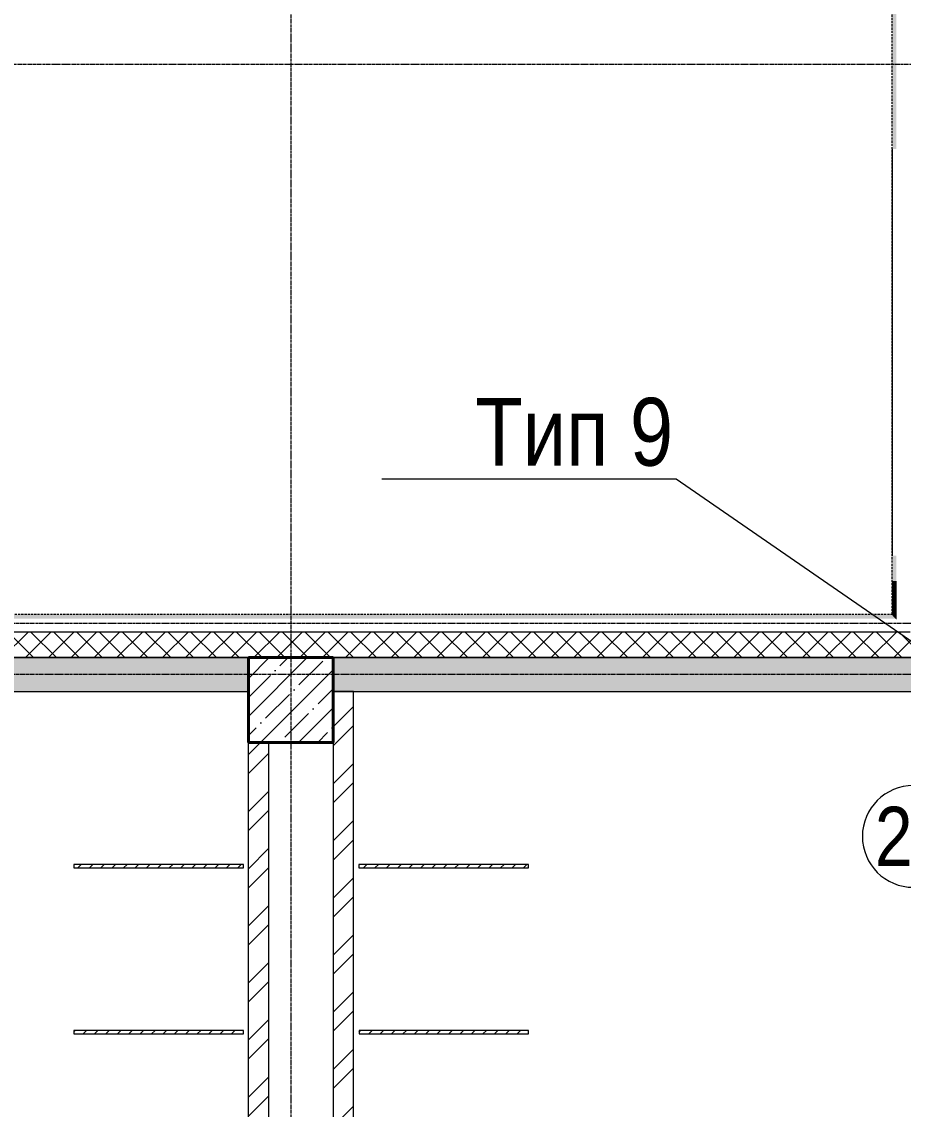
# Model space of a CAD drawing. Header units: millimetres. Extents: x -231292 to 573618, y -153144 to 564035.
# Drawn here: x 40897 to 46093, y 111166 to 117580 of the extents above; entities that cross this region are included whole.
import ezdxf
from ezdxf import colors
from ezdxf.entities.mleader import LeaderData, LeaderLine
from ezdxf.enums import TextEntityAlignment as Align
from ezdxf.math import Vec2, Vec3

# ---------------------------------------------------------------- set-up
doc = ezdxf.new("R2010")
doc.units = ezdxf.units.MM
for name, pattern in [('CENTER2', [28.575, 19.05, -3.175, 3.175, -3.175]), ('DASHED', [19.05, 12.7, -6.35]), ('HIDDEN2', [4.7625, 3.175, -1.5875])]:
    doc.linetypes.add(name, pattern=pattern)
doc.layers.get('0').update_dxf_attribs({"color": 250})
doc.layers.get('Defpoints').update_dxf_attribs({"color": 250})
for name, color, linetype, lineweight in [('A-Wall_Материал_Газоблок_Контур', 250, 'Continuous', 0), ('АР_Area', 250, 'Continuous', 5), ('АР_Колонны', 250, 'Continuous', 35), ('АР_Окна', 250, 'Continuous', 5), ('АР_Стены ГКЛ', 250, 'Continuous', 15), ('АР_Стены ЖБ', 250, 'Continuous', 35), ('АР_Стены кирпич', 250, 'Continuous', 20), ('АР_Стены ПЕНОблок', 250, 'Continuous', 20), ('АР_Утеплитель', 250, 'Continuous', 0), ('АР_Штриховка', 250, 'Continuous', 0), ('КМ_Фахверки', 250, 'Continuous', 80), ('Размеры зашивки ГКЛ', 250, 'Continuous', 0), ('РД_Оси_100', 250, 'Continuous', 0)]:
    doc.layers.add(name, color=color, linetype=linetype, lineweight=lineweight)
doc.layers.add('АР_Делит', color=250, linetype='Continuous', lineweight=0, plot=False)
doc.styles.add('style1', font='ARIALN.TTF')
pattern_1 = [(45, (8883.403, 13229.686), (-33.67596, 33.67596), [])]
pattern_2 = [(45, (8883.403, 13229.686), (-33.67596, 33.67596), [])]

# ---------------------------------------------------------------- blocks, each defined once
blk = doc.blocks.new('СОШ_2200_АР_ОСИ_М100_28.05.24')
at = {"layer": 'АР_Делит', "color": 5, "linetype": 'DASHED'}
blk.add_lwpolyline([(-355, 13145), (-355, 100855), (37145, 100855), (37145, 129155), (72745, 129155), (72745, 135155), (114955, 135155), (114955, -355)], dxfattribs=at)
at = {"layer": 'РД_Оси_100', "linetype": 'CENTER2'}
blk.add_line((-5954.958, 104100), (119910, 104100), dxfattribs=at)
at = {"layer": 'РД_Оси_100', "color": 1, "linetype": 'CENTER2'}
blk.add_lwpolyline([(33600, 139938.679), (33600, -6155)], dxfattribs=at)
at = {"layer": 'РД_Оси_100', "linetype": 'CENTER2'}
for points in [[(119910, 100950), (119410, 100800), (-5454.958, 100800), (-5954.958, 100950)], [(119910, 100350), (119410, 100500), (-5454.958, 100500), (-5954.958, 100350)]]:
    blk.add_lwpolyline(points, dxfattribs=at)
blk = doc.blocks.new('MOK-МаркаПом_овал_ареал')
for p, q in [((-2.75, 3), (2.75, 3)), ((-2.75, -3), (2.75, -3))]:
    blk.add_line(p, q)
for centre, radius, start, end in [((-2.75, 0), 3, 90, 270), ((2.75, 0), 3, 270, 90), ((-3.75, 0), 3.5, 0, 0.00095)]:
    blk.add_arc(centre, radius, start, end)
at = {"color": 0, "style": 'style1'}
blk.add_attdef('АР-ПОМЕЩЕНИЕ:НОМЕР', text='', height=3.5, dxfattribs=at).set_placement((0, 0), align=Align.MIDDLE)
at = {"layer": 'Defpoints', "color": 2, "style": 'style1'}
blk.add_attdef('АР-ПОМЕЩЕНИЕ:НАИМЕНОВАНИЕ', text='', height=1, dxfattribs=at).set_placement((-0.094, -4.814), align=Align.MIDDLE)

msp = doc.modelspace()

# ---------------------------------------------------------------- hatches: boundary and pattern name
at = {"layer": 'АР_Штриховка', "linetype": 'Continuous', "lineweight": 0}
h = msp.add_hatch(dxfattribs=at)
h.set_pattern_fill('_U', color=256, style=0, pattern_type=0)
h.set_pattern_definition([(360, (8883.4027, 13229.6861), (-4e-17, 1), [])])
h.paths.add_polyline_path([(46028.403, 114279.686), (46053.403, 114279.686), (46053.403, 114429.686), (46028.403, 114429.686)], flags=0)
h.paths.add_polyline_path([(46028.403, 116829.686), (46053.403, 116829.686), (46053.403, 118179.686), (46028.403, 118179.686)], flags=0)
h.paths.add_polyline_path([(46028.403, 119679.686), (46053.403, 119679.686), (46053.403, 121179.686), (46028.403, 121179.686)], flags=0)
h.paths.add_polyline_path([(46028.403, 122679.686), (46053.403, 122679.686), (46053.403, 124179.686), (46028.403, 124179.686)], flags=0)
h.paths.add_polyline_path([(46028.403, 125679.686), (46053.403, 125679.686), (46053.403, 127179.686), (46028.403, 127179.686)], flags=0)
h.paths.add_polyline_path([(46028.403, 128679.686), (46053.403, 128679.686), (46053.403, 130179.686), (46028.403, 130179.686)], flags=0)
h.paths.add_polyline_path([(46028.403, 131679.686), (46053.403, 131679.686), (46053.403, 133179.686), (46028.403, 133179.686)], flags=0)
h.paths.add_polyline_path([(46028.403, 134679.686), (46053.403, 134679.686), (46053.403, 136179.686), (46028.403, 136179.686)], flags=0)
h.paths.add_polyline_path([(46028.403, 137679.686), (46053.403, 137679.686), (46053.403, 139179.686), (46028.403, 139179.686)], flags=0)
h.paths.add_polyline_path([(46028.403, 140679.686), (46053.403, 140679.686), (46053.403, 141629.686), (46028.403, 141629.686)], flags=0)
h = msp.add_hatch(dxfattribs=at)
h.set_pattern_fill('_U', color=256, style=0, pattern_type=0)
h.set_pattern_definition([(360, (8883.4027, 13229.6861), (2e-17, 1), [])])
h.paths.add_polyline_path([(46028.403, 114084.686), (46053.403, 114059.686), (46053.403, 114279.686), (46028.403, 114279.686)], flags=0)
h = msp.add_hatch(dxfattribs=at)
h.set_pattern_fill('_U', color=256, style=0, pattern_type=0)
h.set_pattern_definition([(360, (8883.4027, 13229.6861), (1e-10, 1), [])])
h.paths.add_polyline_path([(32783.403, 114084.686), (32783.403, 114059.686), (33383.403, 114059.686), (33383.403, 114084.686)], flags=0)
h.paths.add_polyline_path([(37183.403, 114084.686), (37183.403, 114059.686), (46053.403, 114059.686), (46028.403, 114084.686)], flags=0)
h = msp.add_hatch(dxfattribs=at)
h.set_pattern_fill('ANSI37', color=256, scale=30, style=0)
h.set_pattern_definition([(45, (8883.4, 13229.69), (-67.35192, 67.35192), []), (135, (8883.4, 13229.69), (-67.35192, -67.35192), [])])
h.paths.add_polyline_path([(32783.403, 113979.686), (32783.403, 113829.686), (33383.403, 113829.686), (33383.403, 113979.686)], flags=0)
h.paths.add_polyline_path([(37183.403, 113979.686), (37183.403, 113829.686), (46283.403, 113829.686), (46133.403, 113979.686)], flags=0)
h = msp.add_hatch(dxfattribs=at)
h.set_pattern_fill('AR-CONC', color=256, angle=-315, style=0)
h.set_pattern_definition([(95, (8883.4, 13229.69), (140.09465, 117.55338), [19.05, -209.55]), (40, (8883.4, 13229.69), (-160.01845, 110.17673), [15.24, -167.6406]), (145.45144, (8895.08, 13239.48), (-19.9238, 227.7301), [16.19, -178.09024]), (91.1842, (8847.48, 13265.6), (221.41024, 161.9534), [28.575, -314.325]), (141.63556, (8865.93, 13279.1), (-7.0866, 342.82676), [24.285, -267.1356]), (36.18415, (8847.48, 13265.6), (-7.0866, 342.8268), [22.86, -251.4597]), (66, (8874.42, 13274.59), (179.51998, 34.89515), [19.05, -209.55]), (11, (8874.42, 13274.59), (-86.53993, 173.9412), [15.24, -167.64]), (116.45145, (8889.38, 13277.5), (92.98005, 208.83634), [16.19, -178.08994]), (82.5, (8883.4, 13229.686), (-57.60547, 61.973414), [0, -165.608, 0, -170.18, 0, -168.275]), (52.5, (8883.4, 13229.69), (-23.58973, 118.087), [0, -97.028, 0, -161.798, 0, -64.135]), (12.5, (8843.35, 13189.634), (99.927863, 91.826196), [0, -63.5, 0, -198.12, 0, -262.89]), (2.5, (8825.39, 13171.67), (86.7639, 122.72239), [0, -82.55, 0, -131.572, 0, -186.69])])
h.paths.add_polyline_path([(42233.403, 113629.686), (42233.403, 113829.686), (37482.61, 113829.686), (37482.61, 113629.686)], flags=0)
at = {"layer": 'АР_Штриховка', "linetype": 'Continuous', "lineweight": 5}
h = msp.add_hatch(dxfattribs=at)
h.set_pattern_fill('ANSI35', color=256, scale=25, style=0)
h.set_pattern_definition([(45, (8883.4, 13229.69), (-112.2532, 112.2532), []), (45, (8995.66, 13229.69), (-112.2532, 112.2532), [198.4375, -39.6875, 0, -39.6875])])
h.paths.add_polyline_path([(42233.403, 113329.686), (42733.403, 113329.686), (42733.403, 113829.686), (42233.403, 113829.686)], flags=0)
at = {"layer": 'АР_Штриховка', "linetype": 'Continuous', "lineweight": 0}
h = msp.add_hatch(dxfattribs=at)
h.set_pattern_fill('AR-CONC', color=256, angle=45, style=0)
h.set_pattern_definition([(95, (8883.4, 13229.69), (140.09465, 117.55338), [19.05, -209.55]), (40, (8883.4, 13229.69), (-160.01845, 110.17673), [15.24, -167.64058]), (145.45144, (8895.08, 13239.48), (-19.9238, 227.7301), [16.19, -178.09024]), (91.1842, (8847.48, 13265.6), (221.41024, 161.9534), [28.575, -314.325]), (141.63556, (8865.93, 13279.1), (-7.0866, 342.82676), [24.285, -267.1356]), (36.18415, (8847.48, 13265.6), (-7.0866, 342.8268), [22.86, -251.4597]), (66, (8874.42, 13274.59), (179.51998, 34.89515), [19.05, -209.55]), (11, (8874.42, 13274.59), (-86.53993, 173.9412), [15.24, -167.64]), (116.45145, (8889.38, 13277.5), (92.98005, 208.83634), [16.19, -178.08994]), (82.5, (8883.4, 13229.686), (-57.60547, 61.973414), [0, -165.608, 0, -170.18, 0, -168.275]), (52.5, (8883.4, 13229.69), (-23.58973, 118.087), [0, -97.028, 0, -161.798, 0, -64.135]), (12.5, (8843.35, 13189.634), (99.927863, 91.826196), [0, -63.5, 0, -198.12, 0, -262.89]), (2.5, (8825.39, 13171.67), (86.7639, 122.72239), [0, -82.55, 0, -131.572, 0, -186.69])])
h.paths.add_polyline_path([(48234.403, 113629.686), (48234.403, 113829.686), (42733.403, 113829.686), (42733.403, 113629.686)], flags=0)
h = msp.add_hatch(dxfattribs=at)
h.set_pattern_fill('ANSI32', color=256, scale=25, style=0)
h.set_pattern_definition([(45, (8883.4, 13229.69), (-168.3798, 168.3798), []), (45, (8995.66, 13229.69), (-168.3798, 168.3798), [])])
h.paths.add_polyline_path([(42733.403, 110629.686), (42813.403, 110599.686), (42853.403, 110629.686), (42853.403, 113629.686), (42733.403, 113629.686)], flags=0)
h = msp.add_hatch(dxfattribs=at)
h.set_pattern_fill('ANSI32', color=256, scale=25, angle=-360, style=0)
h.set_pattern_definition([(45, (8883.4, 13229.69), (-168.3798, 168.3798), []), (45, (8995.66, 13229.69), (-168.3798, 168.3798), [])])
h.paths.add_polyline_path([(42353.403, 113329.686), (42233.403, 113329.686), (42233.403, 110629.686), (42353.403, 110629.686)], flags=0)
h.paths.add_polyline_path([(42353.403, 110629.686), (42233.403, 110629.686), (42233.403, 110449.686), (42353.403, 110449.686)], flags=0)
h.paths.add_polyline_path([(42353.403, 110449.686), (42233.403, 110449.686), (42233.403, 109779.686), (42353.403, 109779.686)], flags=0)
h = msp.add_hatch(dxfattribs=at)
h.set_pattern_fill('ANSI31', color=256, scale=15, style=0)
h.set_pattern_definition(pattern_1)
h.paths.add_polyline_path([(41203.403, 112609.682), (41203.403, 112589.682), (42203.403, 112589.682), (42203.403, 112609.682)], flags=0)
h = msp.add_hatch(dxfattribs=at)
h.set_pattern_fill('ANSI31', color=256, scale=15, angle=-360, style=0)
h.set_pattern_definition(pattern_2)
h.paths.add_polyline_path([(42883.403, 112609.682), (42883.403, 112589.682), (43883.403, 112589.682), (43883.403, 112609.682)], flags=0)
h = msp.add_hatch(dxfattribs=at)
h.set_pattern_fill('ANSI31', color=256, scale=15, angle=-360, style=0)
h.set_pattern_definition(pattern_2)
h.paths.add_polyline_path([(41203.403, 111629.686), (41203.403, 111609.686), (42203.403, 111609.686), (42203.403, 111629.686)], flags=0)
h = msp.add_hatch(dxfattribs=at)
h.set_pattern_fill('ANSI31', color=256, scale=15, style=0)
h.set_pattern_definition(pattern_1)
h.paths.add_polyline_path([(42885.446, 111629.686), (42885.446, 111609.686), (43883.403, 111609.686), (43883.403, 111629.686)], flags=0)

# ---------------------------------------------------------------- linework, layer by layer
at = {"layer": 'A-Wall_Материал_Газоблок_Контур', "linetype": 'Continuous', "lineweight": 0}
msp.add_line((46028.403, 116829.686), (46028.403, 114429.686), dxfattribs=at)
at = {"layer": 'АР_Колонны', "linetype": 'HIDDEN2', "lineweight": 25}
for p, q in [((42233.403, 113829.686), (42733.403, 113829.686)), ((42233.403, 113329.686), (42233.403, 113829.686)), ((42733.403, 113829.686), (42733.403, 113329.686)), ((42733.403, 113329.686), (42233.403, 113329.686))]:
    msp.add_line(p, q, dxfattribs=at)
at = {"layer": 'АР_Колонны', "linetype": 'Continuous', "lineweight": 35}
for p, q in [((42233.403, 113829.686), (42733.403, 113829.686)), ((42233.403, 113329.686), (42233.403, 113829.686)), ((42733.403, 113329.686), (42733.403, 113829.686)), ((42233.403, 113329.686), (42733.403, 113329.686)), ((42233.403, 113329.686), (42733.403, 113329.686))]:
    msp.add_line(p, q, dxfattribs=at)
at = {"layer": 'АР_Окна', "linetype": 'Continuous', "lineweight": 5}
msp.add_line((46028.403, 116829.686), (46028.403, 114429.686), dxfattribs=at)
at = {"layer": 'АР_Стены ГКЛ', "linetype": 'Continuous', "lineweight": 15}
for p, q in [((41203.403, 112609.682), (41203.403, 112589.682)), ((42203.403, 112609.682), (41203.403, 112609.682)), ((41203.403, 112589.682), (42203.403, 112589.682)), ((42203.403, 112589.682), (42203.403, 112609.682)), ((42883.403, 112609.682), (42883.403, 112589.682)), ((43883.403, 112609.682), (42883.403, 112609.682)), ((42883.403, 112589.682), (43883.403, 112589.682)), ((43883.403, 112589.682), (43883.403, 112609.682)), ((41203.403, 111629.686), (41203.403, 111609.686)), ((42203.403, 111629.686), (41203.403, 111629.686)), ((41203.403, 111609.686), (42203.403, 111609.686)), ((42203.403, 111609.686), (42203.403, 111629.686)), ((42885.446, 111629.686), (42885.446, 111609.686)), ((43883.403, 111629.686), (42885.446, 111629.686)), ((42885.446, 111609.686), (43883.403, 111609.686)), ((43883.403, 111609.686), (43883.403, 111629.686))]:
    msp.add_line(p, q, dxfattribs=at)
at = {"layer": 'АР_Стены ЖБ', "linetype": 'Continuous', "lineweight": 40}
for p, q in [((42733.403, 113829.686), (42233.403, 113829.686)), ((42233.403, 113829.686), (42233.403, 113329.686)), ((42733.403, 113329.686), (42733.403, 113829.686)), ((42233.403, 113329.686), (42733.403, 113329.686))]:
    msp.add_line(p, q, dxfattribs=at)
at = {"layer": 'АР_Стены кирпич', "linetype": 'Continuous', "lineweight": 20}
for p, q in [((42853.403, 113629.686), (42733.403, 113629.686)), ((42733.403, 113629.686), (42733.403, 110629.686)), ((42853.403, 110629.686), (42853.403, 113629.686)), ((42233.403, 109779.686), (42233.403, 113329.686)), ((42353.403, 113329.686), (42233.403, 113329.686)), ((42353.403, 109779.686), (42353.403, 113329.686))]:
    msp.add_line(p, q, dxfattribs=at)
at = {"layer": 'АР_Стены ПЕНОблок', "linetype": 'Continuous', "lineweight": 20}
for p, q in [((42233.403, 113829.686), (37482.61, 113829.686)), ((42233.403, 113629.686), (42233.403, 113829.686)), ((48234.403, 113829.686), (42733.403, 113829.686)), ((42733.403, 113829.686), (42733.403, 113629.686)), ((37482.61, 113629.686), (42233.403, 113629.686)), ((42733.403, 113629.686), (48234.403, 113629.686))]:
    msp.add_line(p, q, dxfattribs=at)
at = {"layer": 'АР_Утеплитель', "linetype": 'Continuous', "lineweight": 0}
for p, q in [((46133.403, 113979.686), (37183.403, 113979.686)), ((37183.403, 113829.686), (46283.403, 113829.686))]:
    msp.add_line(p, q, dxfattribs=at)
at = {"layer": 'КМ_Фахверки', "lineweight": 5}
msp.add_lwpolyline([(79583.403, 81804.686), (103283.403, 81804.103), (103283.403, 13129.686), (123583.403, 13129.686), (123583.371, 148129.686), (81883.406, 148129.686), (81883.406, 142129.686), (46283.403, 142129.686), (46283.403, 113829.686), (8783.403, 113829.686), (8783.403, 26629.686), (36583.403, 26629.686), (36583.403, 39729.686), (29083.403, 39729.686), (29083.403, 81804.686), (54383.403, 81804.686), (54383.403, 13129.686), (92083.403, 13129.686), (92083.403, 26829.686), (74683.402, 26829.694), (74683.401, 81804.686), (79584.99, 81804.686)], dxfattribs=at)

# ---------------------------------------------------------------- block references
at = {"layer": 'АР_Area', "linetype": 'Continuous', "lineweight": 5, "xscale": 100, "yscale": 100, "zscale": 100}
msp.add_blockref('MOK-МаркаПом_овал_ареал', (46427.587, 112774.711), dxfattribs=at).add_auto_attribs({'АР-ПОМЕЩЕНИЕ:НОМЕР': '2.108', 'АР-ПОМЕЩЕНИЕ:НАИМЕНОВАНИЕ': 'Душевая'})
at = {"layer": 'РД_Оси_100'}
msp.add_blockref('СОШ_2200_АР_ОСИ_М100_28.05.24', (8883.403, 13229.686), dxfattribs=at)

# ---------------------------------------------------------------- leaders
at = {"layer": 'Размеры зашивки ГКЛ'}
ml = msp.add_multileader_mtext('Standard', dxfattribs=at)
ml.set_content('\\pxsm1;Тип 9  ', color=(0, 0, 138), style='style1')
ml.set_leader_properties(color=256, linetype='ByLayer', lineweight=9)
ml.build(insert=Vec2(0, 0))
ml.multileader.update_dxf_attribs({"has_dogleg": 0, "text_left_attachment_type": 6, "text_right_attachment_type": 6, "text_bottom_attachment_type": 10, "dogleg_length": 25, "arrow_head_size": 400})
ctx = ml.context
ctx.base_point, ctx.char_height, ctx.arrow_head_size, ctx.landing_gap_size, ctx.plane_origin = Vec3(43520.509, 114881.379), 400, 400, 50, Vec3(34941.593, 120690.576)
ctx.left_attachment, ctx.right_attachment, ctx.top_attachment = 6, 6, 10
notes = []
notes.append((ctx, [(1, (1, 1, 0), (44780.025, 114881.379), (-1, 0), 25, [(1, [(46985.721, 113342.186)], 0, [])])]))
ctx.mtext.insert, ctx.mtext.width, ctx.mtext.defined_height, ctx.mtext.line_spacing_factor, ctx.mtext.flow_direction = Vec3(43570.509, 115361.379), 1668.44707, 600, 0.3, 5
for ctx, leaders in notes:
    for number, flags, end, landing, length, lines in leaders:
        leader = LeaderData()
        leader.index, (leader.has_last_leader_line, leader.has_dogleg_vector, leader.attachment_direction) = number, flags
        leader.last_leader_point, leader.dogleg_vector, leader.dogleg_length = Vec3(end), Vec3(landing), length
        for number, points, colour, breaks in lines:
            line = LeaderLine()
            line.index, line.vertices, line.color, line.breaks = number, Vec3.list(points), colors.encode_raw_color(colour), breaks
            leader.lines.append(line)
        ctx.leaders.append(leader)

doc.saveas('drawing.dxf')
